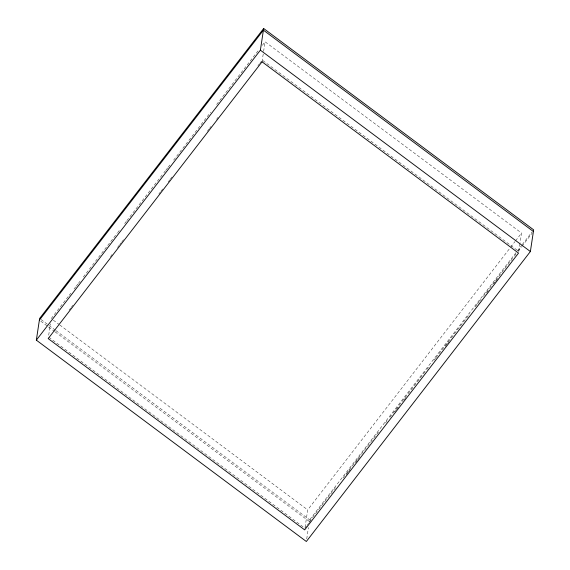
<?xml version="1.0" encoding="UTF-8"?>
<svg xmlns="http://www.w3.org/2000/svg" width="570" height="570" viewBox="0 0 570 570"><rect width="100%" height="100%" fill="white"/><g stroke="black" fill="none" stroke-linecap="round" stroke-linejoin="round"><path stroke-width="0.43" stroke-dasharray="2.85 2.14" d="M48.699 335.174L50.417 323.824M262.043 61.802L263.483 52.276M263.618 51.4L265.071 41.788L521.564 233.073L520.111 242.685M305.064 527.336L307.707 509.865L510.136 247.864M306.731 538.892L308.441 527.578M55.041 331.826L309.36 521.493L309.617 519.826L516.798 251.669M519.975 243.554L518.793 251.42L262.293 60.135L260.12 62.949M51.207 318.58L68.621 296.044M69.169 295.338L70.801 293.229M74.064 289.004L75.696 286.888M76.245 286.183L77.876 284.074M78.418 283.368L80.049 281.252M83.32 277.027L117.057 233.365M117.598 232.66L119.23 230.544M124.673 223.504L126.305 221.388M126.853 220.683L163.312 173.494M163.854 172.788L165.485 170.679M166.034 169.974L167.666 167.865M168.207 167.16L169.839 165.043M173.65 160.113L210.651 112.219M216.636 104.474L257.996 50.951M262.35 45.315L265.071 41.788M69.112 310.158L70.751 308.049M71.293 307.344L72.924 305.228M110.473 256.635L112.105 254.519M117.548 247.48L119.18 245.364M119.721 244.658L121.353 242.549M121.902 241.844L123.533 239.728M158.902 193.95L160.533 191.841M161.082 191.135L162.714 189.019M168.157 181.98L169.789 179.864M170.33 179.158L171.962 177.049M207.338 131.271L208.969 129.155M209.511 128.45L211.142 126.341M216.586 119.294L218.217 117.185M257.939 65.771L259.578 63.655M510.677 247.159L515.031 241.53M515.579 240.825L521.564 233.073M517.346 250.964L521.692 245.335M522.234 244.63L532.024 231.962M309.36 521.493L336.549 486.303M343.076 477.852L379.513 430.699M385.491 422.954L387.123 420.845M389.844 417.326L426.274 370.172M426.823 369.467L428.455 367.358M433.891 360.318L435.523 358.209M436.064 357.504L469.78 313.863M475.216 306.824L476.848 304.715M477.396 304.01L479.028 301.901M479.57 301.195L481.201 299.086M483.374 296.272L513.827 256.856M514.375 256.151L516.007 254.042M518.18 251.228L521.443 247.002M521.985 246.297L532.316 232.931M306.56 526.096L304.929 528.212L48.436 336.927M307.109 525.39L308.74 523.281M309.282 522.576L310.914 520.46M346.289 474.682L347.921 472.566M348.462 471.867L350.094 469.751M355.538 462.712L357.169 460.596M357.718 459.89L359.349 457.781M394.718 411.996L396.349 409.887M396.898 409.182L398.53 407.066M403.966 400.026L405.605 397.91M445.327 346.496L446.958 344.387M447.5 343.682L449.139 341.565M486.68 292.973L488.319 290.857M493.755 283.817L495.387 281.701M495.936 280.996L497.567 278.887M53.345 320.176L59.045 324.43M59.757 324.957L307.707 509.865M41.047 319.535L55.297 330.158M56.01 330.693L309.617 519.826M40.791 321.202L47.916 326.517M48.628 327.045L54.328 331.298"/><path stroke-width="0.85" d="M36.345 340.147L39.622 318.473L263.661 28.5L533.655 229.853L530.378 251.527L306.339 541.5L36.345 340.147L260.383 50.174L263.661 28.5M39.366 320.141L263.411 30.167L533.406 231.52M260.383 50.174L530.378 251.527M262.043 61.802L48.186 338.594L304.679 529.879L518.536 253.087L262.043 61.802"/></g></svg>
